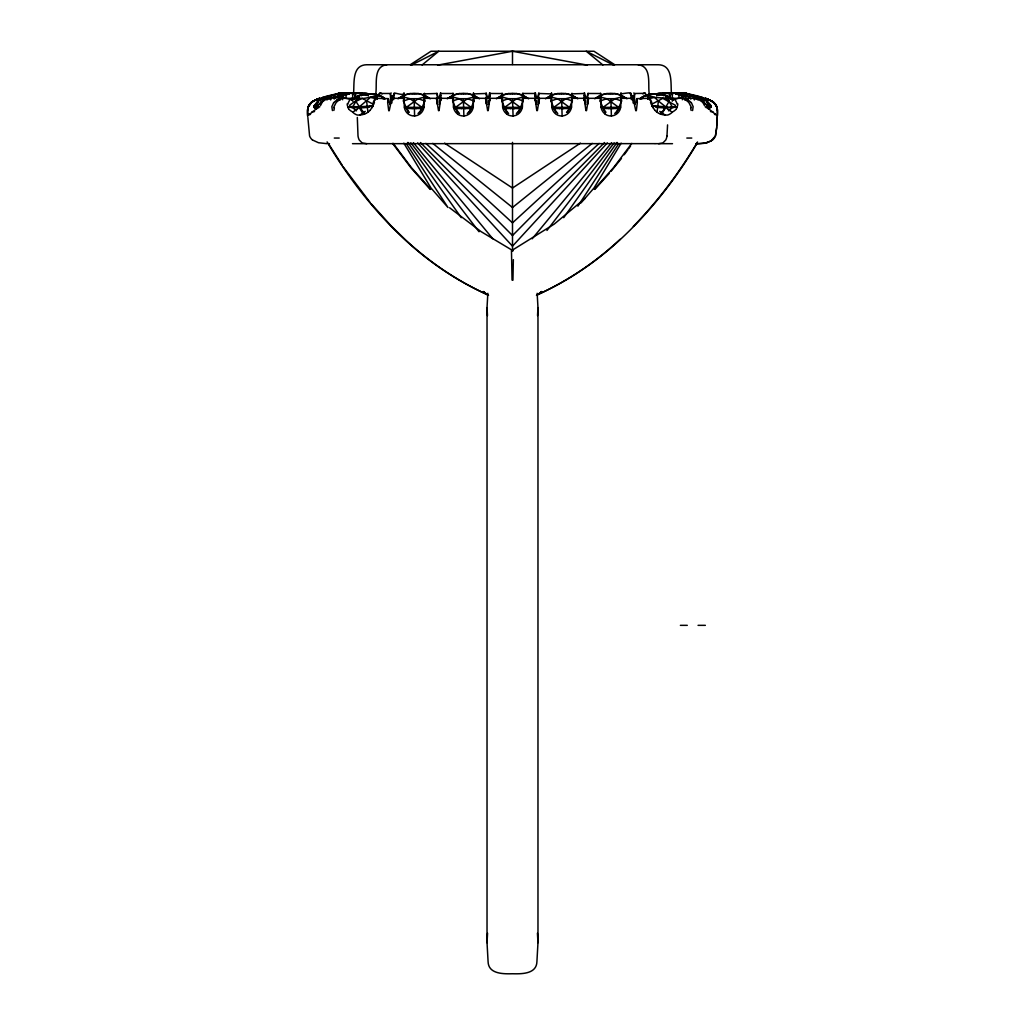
<?xml version="1.0" encoding="UTF-8"?>
<svg xmlns="http://www.w3.org/2000/svg" width="1025" height="1025" viewBox="0 0 1025 1025"><rect width="100%" height="100%" fill="white"/><g stroke="black" fill="none" stroke-linecap="round" stroke-linejoin="round"><path stroke-width="1.5" d="M390.743 102.346L390.32 93.8M408.45 112.673L403.414 101.027L404.17 95.043C410.82 92.852 418.392 92.647 424.863 95.479L418.264 93.531L415.522 94.057M404.337 95.005A55.798 0.858 -87.4 0 0 404.286 94.915L398.968 98.246L404.17 97.183L410.013 98.695L418.264 98.695L424.119 97.183L429.321 98.259L424.119 95.043L424.863 101.027L419.827 112.673M457.675 112.673L452.627 101.027L453.383 95.043C460.033 92.852 467.605 92.647 474.075 95.479L467.477 93.531L464.735 94.057M473.153 95.005A55.798 0.858 87.4 0 1 473.217 94.915L474.075 101.027L469.04 112.673M506.811 112.673L501.776 101.027L502.532 95.043C509.182 92.852 516.754 92.647 523.224 95.479L516.626 93.531L513.871 94.057M522.302 95.005A55.798 0.858 87.4 0 1 522.353 94.915L523.224 101.027L518.189 112.673M555.96 112.673L550.925 101.027L551.668 95.043C558.317 92.852 565.903 92.647 572.373 95.479L565.774 93.531L563.02 94.057M551.847 95.005A55.798 0.858 -87.4 0 0 551.783 94.915L546.466 98.246L551.668 97.183L557.523 98.695L565.774 98.695L571.617 97.183L576.819 98.259L571.617 95.043L572.373 101.027L567.325 112.673M605.173 112.673L600.137 101.027L600.881 95.043C607.543 92.852 615.115 92.647 621.586 95.479L614.987 93.531L612.232 94.057M620.663 95.005A55.798 0.858 87.4 0 1 620.714 94.915L621.586 101.027L616.55 112.673M307.833 113.583L307.833 115.838M717.167 114.787L717.167 115.684M307.833 113.442L308 107.625A4.164 3.741 -61.9 0 1 308.025 107.087L311.843 102.116A17.182 16.707 -82.5 0 1 312.561 101.642M424.017 107.1A4.164 1.602 -77.1 0 1 423.914 107.612A10.609 10.532 -52.9 0 1 419.648 114.236A9.75 9.75 0 0 1 408.501 114.236A10.609 10.532 52.9 0 1 404.375 107.612A4.164 1.602 77.1 0 1 404.273 107.1L404.132 98.31L391.947 98.31M453.434 107.087L453.345 98.31L440.583 98.31M506.991 114.236A10.609 10.532 52.9 0 1 502.737 107.612A4.164 1.602 77.1 0 1 502.634 107.1L502.493 98.31L489.732 98.31M571.514 107.1A4.164 1.602 -77.1 0 1 571.425 107.612A10.609 10.532 -52.9 0 1 567.158 114.236A9.75 9.75 0 0 1 556.011 114.236A10.609 10.532 52.9 0 1 551.886 107.612A4.164 1.602 77.1 0 1 551.77 107.1L551.629 98.31L538.868 98.31M600.932 107.087L600.842 98.31L588.017 98.31M391.947 98.605L391.883 102.987M473.422 96.094L473.396 92.942M620.932 96.094L620.907 92.942M717.167 115.979L717.09 119.31M424.209 93.864L436.983 93.48M522.571 96.094L522.507 93.48L535.268 93.48M571.719 93.864L584.417 93.48M453.293 96.094L453.345 93.518L440.583 93.48M453.319 100.501L453.306 101.219M502.468 100.501L502.455 101.219M502.493 93.557L489.732 93.48M600.791 96.094L600.855 93.518L588.017 93.48M394.894 93.852C390.538 90.892 405.311 97.08 404.093 92.942M404.068 96.094L404.132 93.916M502.429 96.094L502.481 93.916M538.868 93.48L551.629 93.916L551.604 92.942M551.578 96.094L551.629 93.916M390.743 102.564L390 104.473L388.59 99.861M440.558 99.938L439.072 110.636M489.707 99.938L488.208 110.636M512.936 280.222L513.346 259.658M667.57 124.883L666.967 135.966M717.128 117.888L717.077 119.951M439.405 104.025L439.789 101.667M440.545 100.476L440.545 100.36A11.582 1.397 -63.3 0 0 441.07 99.707M488.553 104.025L488.938 101.667M489.694 100.476L489.694 100.36A11.582 1.397 -63.3 0 0 490.219 99.707M645.507 96.414L645.648 94.018M355.06 96.132L354.97 93.8M717.077 119.784L717.052 120.578M307.897 109.816L307.974 108.086M717.052 120.502L717.039 120.899M538.804 101.782L537.382 110.61M587.94 101.782L586.505 110.636M436.983 93.288L438.328 98.221L441.634 98.297M717.039 121.053L716.975 122.487M393.767 95.479L393.792 94.812A17.54 4.036 -86.2 0 0 393.907 93.736M716.923 123.756L716.962 122.962M716.911 123.999L716.923 123.589M538.855 93.8L537.971 102.269M588.004 93.8L587.12 102.269M440.571 98.605L440.43 100.745M489.719 98.605L489.578 100.745M716.898 124.23L716.834 125.358M537.164 293.291L537.971 307.615L537.971 942.705L536.908 961.77C536.498 974.16 521.469 973.968 512.5 973.75C503.531 973.968 488.502 974.16 488.092 961.77L487.029 942.705L487.029 307.615L487.836 293.291M487.029 942.705L487.567 933.16M537.523 315.572L537.971 307.615M716.834 125.524L716.744 126.985M634.68 93.8L634.257 102.346M716.757 126.818L715.45 135.902L711.094 140.925L712.452 140.015M716.68 127.971L715.45 135.902A9.712 8.969 90 0 1 712.478 140.041M320.582 105.421L322.644 101.398L322.721 97.413C330.319 95.351 338.775 92.16 346.527 95.005M387.681 102.59L388.731 110.7M663.534 95.722L663.777 93.48L662.932 93.237M670.03 93.8L669.94 96.132M672.323 95.146L672.285 95.479A7.88 5.035 -85.7 0 0 672.925 99.925M375.701 94.159C377.443 84.793 372.728 66.253 386.899 64.754M640.651 98.093C644.712 94.915 650.093 95.53 654.565 97.413L658.396 101.001L657.051 112.109M535.293 92.993L535.306 92.865A47.496 0.653 86.7 0 1 535.306 93.147M584.442 92.993L585.967 98.374M308 107.625L311.203 102.59A15.516 15.452 -21 0 1 312.356 101.782L313.676 100.988A33.21 32.89 -62.8 0 1 315.982 99.848A55.798 55.734 -18.7 0 1 319.659 98.336L319.915 99.053M353.471 94.159C354.65 84.165 351.344 65.241 366.489 64.754L658.511 64.754C673.656 65.241 670.35 84.165 671.529 94.159M687.032 95.222C689.53 91.353 676.372 93.057 686.494 93.352M636.41 99.861L635.039 104.46L634.257 102.564M651.887 106.318L651.977 105.626L669.094 107.202L675.718 106.536M653.886 106.011L657.73 107.407L665.481 108.009L675.642 107.228M655.782 106.907L655.859 106.216M659.741 107.356L659.831 106.664M663.636 107.663L663.726 106.972M662.252 113.25L669.069 101.398L668.633 96.427C659.331 93.172 648.082 91.955 639.984 98.682M667.313 107.804L667.39 107.112M670.619 107.779L670.696 107.087M673.425 107.574L673.502 106.882M537.382 98.349L538.791 92.942M687.07 94.877L687.224 93.8A17.54 17.028 -74.4 0 0 687.096 94.812L687.186 94.031M387.77 101.782L387.886 100.988M649.581 100.078L649.824 98.31L636.627 98.631M424.068 107.087L424.158 99.835M571.566 107.087L571.668 99.835M676.346 93.467L675.603 93.762L676.961 93.288A12.031 11.685 73.8 0 1 677.525 93.147L678.832 93.48L678.986 97.631M630.106 93.852C634.232 91.558 621.381 93.928 620.868 93.916M694.335 99.963L694.63 98.31L685.302 98.31L687.89 99.835M390.909 102.897L389.231 110.687M333.548 107.625L336.11 102.59A15.516 10.609 -83.8 0 1 336.943 101.821L337.878 100.988A33.12 22.883 -84.9 0 1 339.557 99.899M706.276 107.779L709.556 106.818C715.45 107.561 703.15 97.977 702.279 97.413C694.681 95.351 686.225 92.16 678.473 95.005M707.493 107.727L708.647 107.112M708.518 107.804L709.338 108.009L709.556 106.818L706.904 101.001C698.307 97.093 687.801 95.645 678.435 95.235M708.339 108.97L710.991 106.907L706.276 102M709.338 108.009L710.21 106.972M710.082 107.663L710.709 106.92M710.748 106.536L710.415 105.626M710.607 107.446L710.85 106.011M308.141 106.677L309.819 103.871M489.655 92.878L488.233 98.349M632.873 95.492L631.797 98.913M388.373 98.631L375.176 98.31L374.266 100.04M373.19 103.089L373.472 102.116M440.558 92.993L439.059 98.362M346.014 97.631L346.168 93.518L347.488 93.237L343.721 92.852L347.642 93.185A10.429 10.429 0 0 1 348.41 93.39L349.397 93.762L348.039 93.288M685.225 98.605L684.815 99.861M647.736 98.951L648.812 94.146L647.838 95.017M672.208 101.232L673.527 98.31L682.855 98.31L685.469 99.835M673.502 98.387L675.513 99.938M709.479 100.04L709.197 99.912A53.979 53.864 16.9 0 0 705.341 98.336L708.903 99.771A57.118 56.811 -54.7 0 0 705.354 98.323L705.341 98.349A53.979 53.889 16.2 0 1 709.262 99.912L710.812 100.706A20.551 20.526 19.6 0 1 714.412 103.064L716.206 105.203M705.29 98.49L704.752 99.861A16.477 15.952 -87.8 0 0 705.213 98.592L705.226 98.656M705.059 99.105L704.636 100.078M318.724 107.779L315.662 108.009L315.444 106.818L318.096 101.001L322.721 97.413L322.273 98.951L325.553 96.542M355.842 97.465L356.367 96.427C365.4 93.275 376.213 92.019 384.349 98.093M642.816 93.877L644.456 92.878M697.128 143.192C679.549 172.879 658.691 200.644 634.68 225.436L633.924 226.205C606.403 254.559 574.038 278.313 537.907 294.495M621.15 143.167L593.988 188.036L581.008 202.924M697.525 141.975C679.678 172.174 658.486 200.426 634.091 225.654L633.322 226.41M315.392 106.228L313.996 107.407L316.661 108.97M577.882 206.179L618.754 143.577M677.102 107.625L676.41 108.56M631.81 143.385L613.565 167.639L594.359 189.202M628.709 148.651L630.542 146.05M563.712 217.672L617.05 142.411M315.662 108.009L313.996 107.407L313.778 106.216L318.096 101.001L322.862 98.349L336.828 96.427L342.478 94.684L346.565 95.235M624.174 154.749L627.8 149.868M317.417 107.689L316.661 108.624M546.953 230.458L614.206 142.782M333.561 102.897L331.844 106.677L332.42 110.572M418.033 113.519L423.735 107.356L404.542 107.356L406.348 108.522L421.928 108.522M467.246 113.519L472.948 107.356L453.755 107.356L455.574 108.522L471.141 108.522M516.395 113.519L522.097 107.356L502.903 107.356L504.71 108.522L520.29 108.522M566.518 112.276L571.245 107.356L552.052 107.356L553.859 108.522L569.426 108.522M614.757 113.519L620.458 107.356L601.265 107.356L603.072 108.522L618.652 108.522M641.714 98.592L643.38 96.478M621.457 158.427L611.156 171.175M681.625 95.017L682.663 93.749L681.253 97.465L675.462 99.092M318.096 101.001C305.95 115.863 324.682 98.887 328.705 97.939L330.985 98.938M532.193 238.787L611.643 142.667M609.26 173.392L594.795 189.42M660.292 113.775L665.481 108.009M607.351 142.898L512.5 246.179L417.649 142.898M322.644 101.398L325.783 98.144M692.58 110.572L693.156 106.677L691.439 102.897M636.333 110.662L637.319 102.59M604.545 142.539L512.5 235.545L420.455 142.539M334.15 99.066L336.828 96.427L349.538 99.092M385.016 98.682C377.431 91.955 368.001 100.027 359.314 98.144L349.653 105.28M620.048 239.338L619.19 240.17C594.948 262.707 567.158 281.286 537.023 294.969M540.867 292.356L541.315 291.933A11.967 11.967 0 0 0 541.738 291.51M349.487 99.938L351.472 98.31L352.792 101.232M349.282 106.536L359.378 106.818L370.435 97.413L377.251 98.951L373.331 96.542M540.444 292.433L538.548 293.983A20.82 20.82 0 0 1 536.447 295.277M310.28 103.397L311.216 102.59A15.478 15.298 -59.9 0 1 312.356 101.782A27.496 27.406 -19.2 0 1 315.316 100.168L319.723 98.528M599.138 143.398L512.5 222.861L425.862 143.398M585.185 198.312L554.243 224.091L511.475 250.715M315.162 105.037L318.724 102M422.082 64.985L438.764 51.25L410.833 65.369M668.505 110.828L672.054 107.958L672.195 106.754L669.069 101.398L665.686 98.144L654.565 97.413L647.749 98.951L651.669 96.542M592.245 143.385L512.5 207.511L432.755 143.385M540.406 292.753L539.432 293.509A20.923 20.91 0 0 1 537.331 294.828L536.754 295.136M352.075 100.322L354.586 98.413M379.34 93.8L379.583 93.288A45.766 10.647 87.8 0 1 380.442 92.942M365.272 111.353L359.929 115.005A16.605 16.605 0 0 1 357.302 115.018A17.963 12.761 -89 0 1 355.508 114.275M406.348 107.343L418.264 98.695L424.863 101.027M455.574 107.343L467.477 98.695L473.332 97.183L478.534 98.259L473.332 95.043M504.71 107.343L516.626 98.695L522.468 97.183L527.67 98.259L522.468 95.043M553.859 107.343L565.774 98.695L572.373 101.027M603.072 107.343L614.987 98.695L620.83 97.183L626.032 98.259L620.83 95.043M580.406 143.167L512.5 188.036L444.594 143.167M337.11 99.835C344.605 96.747 330.05 97.375 326.821 99.938M410.308 64.703L431.012 51.25L593.988 51.25L614.692 64.703M310.152 113.903L309.64 114.223A17.963 12.633 -89 0 1 307.833 114.992L307.833 114.826M357.61 109.06L352.818 112.058A22.512 16.362 -83.2 0 1 348.654 109.034M339.531 99.835L342.145 98.31L351.485 98.349M334.009 95.697L336.495 94.146L341.991 94.838M398.02 98.797L402.069 96.299M447.233 98.797L451.282 96.299M474.075 101.027L467.477 98.695L459.226 98.695L453.383 97.183L448.181 98.259L453.383 95.043L452.627 95.479L459.226 93.531L461.98 94.057M496.382 98.797L500.431 96.299M523.224 101.027L516.626 98.695L508.374 98.695L502.532 97.183L497.33 98.259L502.532 95.043A55.798 0.858 -87.4 0 1 502.698 95.005M545.531 98.797L549.567 96.299M594.743 98.797L598.792 96.299M621.586 101.027L614.987 98.695L606.736 98.695L600.881 97.183L595.679 98.259L600.881 95.043L600.137 95.479L606.736 93.531L609.478 94.057M651.516 104.371L662.778 98.349L675.347 105.28M404.17 95.043L403.414 95.479L410.013 93.531L412.768 94.057M502.532 95.043L501.776 95.479L508.374 93.531L511.129 94.057M551.668 95.043L550.925 95.479L557.523 93.531L560.265 94.057M356.982 96.824L359.25 95.556M664.149 93.775L668.108 92.852L678.832 93.48M324.72 97.644L328.372 95.671L331.293 96.209M312.779 101.501A30.84 30.673 57.3 0 1 315.969 99.835L314.239 100.681A20.551 20.526 -19.6 0 0 310.588 103.064M315.521 100.04L315.751 99.938A53.979 53.889 -16.2 0 1 319.646 98.31L319.672 98.387A53.979 53.864 -16.9 0 0 315.751 99.938M685.341 95.556L681.266 97.465L688.172 96.427L690.85 99.066M316.289 99.681L316.418 99.63A55.145 54.697 -66.6 0 1 318.826 98.618M357.11 96.901L362.145 94.684L366.489 95.428M694.015 98.938L696.295 97.939L709.556 106.818M367.783 94.864L370.358 93.749L375.803 94.761M675.603 93.762L684.328 93.057M675.398 93.852L682.407 92.891M398.981 98.246L404.17 96.107M448.194 98.246L453.383 96.107M497.33 98.246L502.519 96.107M546.479 98.246L551.668 96.107M595.692 98.246L600.881 96.107M319.236 98.477L319.672 98.387A57.118 56.811 54.7 0 0 316.161 99.745M403.414 101.027L410.013 98.695L421.928 107.343M452.627 101.027L459.226 98.695L471.141 107.343M501.776 101.027L508.374 98.695L520.29 107.343M550.925 101.027L557.523 98.695L569.426 107.343M600.137 101.027L606.736 98.695L618.652 107.343M355.752 93.288L354.945 93.48L362.068 93.237M706.994 142.603L711.03 140.963L705.392 142.987L697.884 143.667M649.132 94.659L651.733 93.954M677.102 93.249L676.59 93.39A10.429 10.429 0 0 1 677.358 93.185L683.713 92.993A47.496 47.419 13.5 0 1 686.135 93.301L685.879 93.249M682.945 94.659L685.584 93.954M319.147 98.695L324.797 97.183M326.129 96.824L328.794 96.107M330.127 95.761L338.429 93.531M373.113 106.318L373.023 105.626L367.27 107.407L359.519 108.009L349.358 107.228M319.89 106.754L315.444 106.818M314.547 111.52L312.33 112.058M359.314 98.144L356.405 97.939L351.472 99.938L356.367 96.427L355.931 101.398L359.378 106.818L371.114 106.011M307.833 115.005L310.498 114.403M642.342 98.554L640.113 98.9M649.197 94.761L654.642 93.749L657.217 94.864M437.598 65.139L512.5 51.25L587.402 65.139M693.707 96.209L696.628 95.671L700.28 97.644M658.511 95.428L662.855 94.684L667.89 96.901M347.642 93.16A17.079 17.066 0 0 0 343.721 92.878L337.712 93.48L337.93 94.877A17.54 17.028 74.4 0 0 337.75 93.8L337.917 94.812M380.544 92.878L382.184 93.877M339.121 93.249L345.207 92.878L349.666 93.877L342.491 92.903A45.766 44.472 -80.9 0 0 338.865 93.288M338.865 93.288L341.428 92.98A33.197 33.172 -9.3 0 1 343.029 92.878L343.721 92.852L341.287 92.993A47.496 47.419 -13.5 0 0 338.865 93.301A34.568 34.325 -72.9 0 1 345.707 92.814M683.009 94.838L688.505 94.146L690.991 95.697M665.686 98.144L668.595 97.939L673.527 99.938L668.633 96.427L669.158 97.465M414.6 115.966L414.138 98.695M463.889 115.966L463.351 98.695M513.077 115.966L512.5 98.695M562.11 115.966L561.649 98.695M611.4 115.966L610.862 98.695M665.315 92.852L663.905 92.993A9.071 6.496 78.6 0 0 661.83 93.659M366.86 143.667L654.86 143.641M366.771 143.679L362.184 142.987L359.262 140.015A9.712 3.716 90 0 1 358.007 135.992L357.315 117.427M697.474 143.679L697.564 143.679A42.461 42.461 0 0 0 707.032 142.795M697.32 143.679L696.436 143.679M329.512 143.679L328.243 143.679M696.757 143.679L695.808 143.679M346.168 93.518L356.892 92.852L360.851 93.775M379.314 93.48L390.307 93.48M486.132 93.48L473.371 93.916M634.693 93.48L645.481 93.339A45.766 10.647 -87.8 0 0 644.558 92.942M663.777 93.48L670.055 93.48L669.351 93.313M583.366 98.297L586.672 98.221L588.017 93.288M436.983 98.31L424.158 98.31L424.222 101.232M486.132 98.31L473.371 98.31L473.281 107.087A4.164 1.602 -77.1 0 1 473.127 107.612A10.609 10.532 -52.9 0 1 468.861 114.236A9.75 9.75 0 0 1 457.714 114.236M535.268 98.31L522.507 98.31L522.43 107.087A4.164 1.602 -77.1 0 1 522.276 107.612A10.609 10.532 -52.9 0 1 518.009 114.236A9.75 9.75 0 0 1 506.863 114.236M584.417 98.31L571.655 98.31L571.719 101.232M633.053 98.31L620.868 98.31L620.778 107.087A4.164 1.602 -77.1 0 1 620.637 107.612A10.609 10.532 -52.9 0 1 616.371 114.236A9.75 9.75 0 0 1 605.224 114.236M334.291 138.055L339.211 138.055M686.827 138.055L691.772 138.055M352.498 143.679L366.284 143.679M672.502 143.679L658.652 143.679L662.88 142.962L665.738 140.015A9.712 3.716 -90 0 0 666.993 135.992M680.382 625.34L687.288 625.34M698.051 625.34L705.354 625.34M711.119 106.216L710.914 107.356M655.167 143.641L658.473 143.679M326.885 143.667L318.48 142.731L312.548 140.015M359.685 92.852L361.095 92.993A9.071 6.496 -78.6 0 1 363.17 93.659M682.073 92.878L682.163 92.878A20.5 19.898 75.4 0 0 677.525 93.108M638.101 64.754C652.272 66.253 647.557 84.793 649.299 94.159M683.803 93.006L683.534 92.98A33.197 33.172 9.3 0 0 681.971 92.878L681.279 92.852A17.079 17.066 0 0 0 677.358 93.16M707.583 107.202L705.11 106.754M384.887 98.9L382.658 98.554M709.608 106.228L710.287 106.318M684.444 93.07L685.623 93.224M685.302 93.172L686.135 93.288A34.568 34.325 72.9 0 0 679.293 92.814M714.502 114.403L717.167 114.928A17.963 12.633 89 0 1 715.399 114.198L714.848 113.903M710.453 111.52L712.67 112.058M686.571 93.531L694.873 95.761M696.206 96.107L698.871 96.824M700.203 97.183L705.853 98.695M339.416 93.954L342.055 94.659M373.267 93.954L375.868 94.659M620.83 96.107L626.019 98.246M571.617 96.107L576.806 98.246M522.481 96.107L527.67 98.246M473.332 96.107L478.521 98.246M424.119 96.107L429.308 98.246M694.63 98.31L698.179 99.938M708.813 99.733L708.582 99.63A55.145 54.697 66.6 0 0 706.174 98.618M709.197 99.912L708.967 99.797A55.798 55.734 18.7 0 0 705.341 98.336M717.116 110.252L717 107.625A4.164 3.741 61.9 0 0 716.975 107.087L713.784 102.59A15.516 15.452 21 0 0 712.644 101.782L712.221 101.513A30.84 30.673 -57.3 0 0 709.031 99.835L709.262 99.938M339.659 95.556L343.734 97.465L342.337 93.749L343.375 95.017M356.495 110.828L352.946 107.958L352.805 106.754L355.931 101.398L362.222 98.349L373.484 104.371M487.093 294.495C450.962 278.313 418.597 254.559 391.076 226.205L390.32 225.436C365.951 200.298 344.861 172.072 327.103 141.911M487.977 294.969C457.842 281.286 430.052 262.707 405.81 240.17L390.909 225.654L371.024 203.578M614.167 65.369L586.236 51.25L602.918 64.985M488.246 295.136L487.669 294.828A20.923 20.91 0 0 1 485.568 293.509L483.685 291.933A11.967 11.967 0 0 1 483.262 291.51M665.75 95.556L668.018 96.824M536.793 98.362L535.357 92.916M487.644 98.362L486.209 92.942M513.166 250.817L481.097 231.637L449.591 207.767M712.221 101.513L711.324 100.988A33.21 32.89 62.8 0 0 709.018 99.848M622.931 96.299L626.98 98.797M573.718 96.299L577.767 98.797M524.569 96.299L528.618 98.797M475.433 96.299L479.469 98.797M426.208 96.299L430.257 98.797M676.346 109.034A22.512 16.362 83.2 0 1 672.195 112.135L667.39 109.06M585.928 110.636L584.442 99.938M536.793 110.636L535.293 99.938M487.644 110.636L486.196 101.782M438.495 110.636L437.06 101.782M659.728 111.353L665.071 115.005A16.605 16.605 0 0 0 667.698 115.018A17.963 12.761 89 0 0 669.492 114.275M635.769 110.687L634.091 102.897M699.447 96.542L702.714 98.951L702.279 97.413L702.356 101.398L704.418 105.421M670.414 98.413L672.925 100.322M658.396 101.001L665.622 106.818M712.657 101.782A15.285 15.196 -48.2 0 1 714.156 102.897L713.797 102.59A15.478 15.298 59.9 0 0 712.644 101.782A27.496 27.406 19.2 0 0 709.684 100.168A24.536 24.485 17.1 0 1 714.207 102.82L714.515 103.205M714.143 102.884L713.157 102.116A17.182 16.707 82.5 0 0 712.439 101.642M377.162 95.017L376.188 94.146L377.264 98.951M484.556 292.433L486.452 293.983A20.82 20.82 0 0 0 488.553 295.277M699.217 98.144L702.356 101.398M430.641 189.202L411.435 167.639L393.19 143.385M430.205 189.42L411.012 167.857L392.626 143.449M359.378 106.818L364.708 113.775M708.339 108.624L707.583 107.689M715.322 104.012L717 107.625M370.127 202.489L343.298 166.985M413.357 142.667L492.807 238.787M348.59 108.56L347.898 107.625M381.62 96.478L383.286 98.592M603.072 108.522L605.993 112.276M553.859 108.522L557.754 113.519M504.71 108.522L508.605 113.519M455.574 108.522L459.456 113.519M406.348 108.522L409.27 112.276M410.794 142.782L479.021 231.74M706.904 101.001L709.838 105.037M407.95 142.411L461.288 217.672M393.203 98.913L392.127 95.492M406.246 143.577L447.989 207.511L431.012 188.036L403.85 143.167M342.44 165.653L329.051 144.576M359.519 108.009L362.748 113.25M716.065 104.973L716.949 107.151M649.824 98.31L650.734 100.04M319.787 98.592A16.477 15.952 87.8 0 0 320.287 99.848L319.749 98.605L320.415 100.194M340.185 99.861L339.775 98.605M651.528 102.116L651.81 103.089M330.665 99.963L330.383 98.387M585.377 102.628L585.595 104.025M585.429 102.884L585.224 101.757M316.353 107.112L316.482 107.804M314.585 105.626L314.713 106.318M314.79 106.972L314.918 107.663M313.881 106.216L314.086 107.356M487.029 102.308L486.145 93.8M437.88 102.308L436.996 93.8M691.452 107.625L688.89 102.59A15.516 10.609 83.8 0 0 688.057 101.821L687.122 100.988A33.12 22.883 84.9 0 0 685.443 99.899M536.075 101.757L536.447 104.025M637.114 100.988L637.23 101.782M337.814 94.018L337.968 95.222M367.949 112.109L366.604 101.001M375.419 100.078L375.188 98.387M361.223 93.48L361.466 95.722M369.141 106.216L369.218 106.907M365.169 106.664L365.259 107.356M361.274 106.972L361.364 107.663M357.61 107.112L357.687 107.804M354.304 107.087L354.381 107.779M351.498 106.882L351.575 107.574M489.707 92.993L489.707 92.942A47.496 0.653 -86.7 0 0 489.694 93.147M352.677 95.146L352.715 95.479A7.88 5.035 85.7 0 1 352.075 99.925M584.57 100.745L584.429 98.605M535.422 100.745L535.281 98.605M379.352 94.018L379.493 96.414M537.433 933.16L537.971 942.705M487.029 307.615L487.477 315.572M717.064 108.945L717.013 107.804L717.09 109.611M631.233 95.479L631.208 94.812A17.54 4.036 86.2 0 1 631.092 93.736M717.116 110.469L717.167 113.442M584.455 100.36L584.455 100.476A11.582 1.397 63.3 0 1 583.93 99.707M535.306 100.36L535.306 100.476A11.582 1.397 63.3 0 1 534.781 99.707M511.475 250.946L512.052 280.12M571.707 96.094L571.655 93.595M424.209 96.094L424.145 93.595M307.859 117.427L309.588 135.966A9.712 8.969 90 0 0 312.522 140.041M620.907 101.219L620.881 99.835M522.545 101.219L522.519 99.835M473.396 101.219L473.383 99.835M633.117 102.987L633.053 98.605M616.768 107.753L616.768 108.432M612.847 107.958L612.847 108.637M610.862 93.531L610.862 94.326M608.876 107.958L608.876 108.637M604.955 107.753L604.955 108.432M567.543 107.753L567.543 108.432M563.635 107.958L563.635 108.637M561.649 93.531L561.649 94.326M559.663 107.958L559.663 108.637M555.742 107.753L555.742 108.432M518.407 107.753L518.407 108.432M514.486 107.958L514.486 108.637M512.5 51.25L512.5 64.485M512.5 93.531L512.5 94.326M512.5 142.385L512.5 250.843M510.514 107.958L510.514 108.637M506.593 107.753L506.593 108.432M469.258 107.753L469.258 108.432M465.337 107.958L465.337 108.637M463.351 93.531L463.351 94.326M461.365 107.958L461.365 108.637M457.458 107.753L457.458 108.432M420.045 107.753L420.045 108.432M416.124 107.958L416.124 108.637M414.138 93.531L414.138 94.326M412.153 107.958L412.153 108.637M408.232 107.753L408.232 108.432M408.744 142.975A11.928 7.777 -90 0 1 406.81 143.667M618.19 143.667A11.928 7.777 -90 0 1 616.256 142.975M484.133 292.01A12.069 12.069 0 0 1 483.787 291.625M541.213 291.625A12.069 12.069 0 0 1 540.867 292.01M675.603 93.775A10.404 10.263 25.7 0 1 679.306 93.07M717.641 109.726A10.609 1.012 85.8 0 1 717.333 116.081M716.142 105.447A5.394 4.625 39 0 1 716.898 107.612M714.271 103.218A10.096 9.545 12.8 0 1 715.95 105.011M709.518 99.976A28.803 28.252 -80.5 0 1 712.49 101.539M675.539 93.583A8.085 7.828 -84.4 0 1 676.654 93.237M315.303 100.155A24.536 24.485 -17.1 0 0 310.793 102.82A15.285 15.196 48.2 0 1 312.343 101.782M345.694 93.07A10.404 10.263 -25.7 0 1 349.397 93.775M307.667 116.081A10.609 1.012 -85.8 0 1 307.359 109.726M308.102 107.612A5.394 4.625 -39 0 1 308.858 105.447M309.05 105.011A10.096 9.545 -12.8 0 1 310.729 103.218M312.51 101.539A28.803 28.252 80.5 0 1 315.482 99.976M337.148 99.899A30.468 21.845 85.4 0 0 334.932 101.578L334.598 101.782A15.067 10.891 84.1 0 0 333.586 102.948M334.355 107.74A11.736 7.957 -86.3 0 1 333.855 110.457M355.739 93.211A37.541 26.342 -87.7 0 1 359.685 92.788M489.912 95.517A53.979 1.012 -86.5 0 1 489.937 96.273M485.927 98.387A27.496 0.692 85.8 0 1 485.978 97.747M486.414 103.948A53.979 0.871 86.8 0 1 486.363 101.936M584.404 92.903A47.496 0.653 86.7 0 1 584.442 93.147M584.199 96.273A53.979 1.012 86.5 0 1 584.237 95.517M588.171 97.747A27.496 0.692 -85.8 0 1 588.209 98.387M587.786 101.936A53.979 0.871 -86.8 0 1 587.735 103.948M535.063 96.273A53.979 1.012 86.5 0 1 535.088 95.517M539.022 97.747A27.496 0.692 -85.8 0 1 539.073 98.387M538.637 101.936A53.979 0.871 -86.8 0 1 538.586 103.948M440.558 93.147A47.496 0.653 -86.7 0 1 440.596 92.903M440.763 95.517A53.979 1.012 -86.5 0 1 440.801 96.273M436.791 98.387A27.496 0.692 85.8 0 1 436.829 97.747M437.265 103.948A53.979 0.871 86.8 0 1 437.214 101.936M391.422 95.376A10.404 0.769 81.1 0 1 392.139 98.733M391.537 100.873A57.118 4.869 -86.5 0 1 391.922 99.322M391.178 100.463A30.84 2.678 -86.8 0 1 391.563 98.989M390.922 102.116A15.285 1.204 -86 0 1 391.14 101.078M387.642 102.346A15.478 2.024 85.6 0 1 387.732 101.552M387.822 100.476A33.21 4.062 86.4 0 1 388.039 99.387M388.193 100.13A55.145 6.419 87.1 0 1 388.411 99.117M390.499 94.3A34.568 3.857 88 0 1 391.191 92.968M632.861 98.733A10.404 0.769 -81.1 0 1 633.578 95.376M633.078 99.322A57.118 4.869 86.5 0 1 633.463 100.873M633.437 98.989A30.84 2.678 86.8 0 1 633.822 100.463M633.86 101.078A15.285 1.204 86 0 1 634.078 102.116M637.268 101.552A15.478 2.024 -85.6 0 1 637.358 102.346M636.961 99.387A33.21 4.062 -86.4 0 1 637.178 100.476M636.589 99.117A55.145 6.419 -87.1 0 1 636.807 100.13M633.809 92.968A34.568 3.857 -88 0 1 634.501 94.3M501.878 93.788A7.175 1.435 67.6 0 1 502.199 93.313M522.801 93.313A7.175 1.435 -67.6 0 1 523.122 93.788M452.73 93.788A7.175 1.435 67.6 0 1 453.063 93.313M453.486 107.1A4.164 1.602 77.1 0 0 453.575 107.612A10.609 10.532 52.9 0 0 457.842 114.236M473.653 93.313A7.175 1.435 -67.6 0 1 473.973 93.788M403.517 93.788A7.175 1.435 67.6 0 1 403.85 93.313M424.44 93.313A7.175 1.435 -67.6 0 1 424.76 93.788M621.15 93.313A7.175 1.435 -67.6 0 1 621.483 93.788M600.24 93.788A7.175 1.435 67.6 0 1 600.56 93.313M600.983 107.1A4.164 1.602 77.1 0 0 601.086 107.612A10.609 10.532 52.9 0 0 605.352 114.236M571.937 93.313A7.175 1.435 -67.6 0 1 572.27 93.788M551.027 93.788A7.175 1.435 67.6 0 1 551.347 93.313M665.007 114.979A15.708 15.708 0 0 1 659.408 113.596M659.113 113.442A13.069 13.069 0 0 1 654.821 110.162M654.693 109.97A10.891 10.852 34 0 1 653.245 107.625M652.848 107.689A5.394 1.755 64.8 0 1 651.964 104.934M650.99 100.847A10.096 0.73 71.4 0 1 651.208 101.155M651.387 101.59A17.182 3.985 -88.2 0 1 651.541 102.064M650.542 102.18A28.803 5.573 88.1 0 1 651.08 103.999M365.592 113.596A15.708 15.708 0 0 1 359.993 114.979M370.179 110.162A13.069 13.069 0 0 1 365.887 113.442M371.755 107.625A10.891 10.852 -34 0 1 370.307 109.97M373.036 104.934A5.394 1.755 -64.8 0 1 372.152 107.689M373.792 101.155A10.096 0.73 -71.4 0 1 374.01 100.847M373.459 102.064A17.182 3.985 88.2 0 1 373.613 101.59M373.92 103.999A28.803 5.573 -88.1 0 1 374.458 102.18M687.852 99.899A30.468 21.845 -85.4 0 1 690.068 101.578L690.402 101.782A15.067 10.891 -84.1 0 1 691.414 102.948M691.145 110.457A11.736 7.957 86.3 0 1 690.645 107.74M665.315 92.788A37.541 26.342 87.7 0 1 669.261 93.211M636.679 98.81A16.477 4.126 89.4 0 1 636.551 100.117M631.387 99.694A7.918 1.55 86.4 0 1 630.939 95.402M682.65 98.515A16.707 9.866 -89.3 0 1 682.355 99.758M670.709 98.938A7.726 5.535 81 0 1 670.043 96.132M672.438 95.158A16.707 10.212 -85.5 0 1 672.618 93.839M342.645 99.758A16.707 9.866 89.3 0 1 342.35 98.515M354.958 96.132A7.726 5.535 -81 0 1 354.291 98.938M352.382 93.839A16.707 10.212 85.5 0 1 352.562 95.158M388.449 100.117A16.477 4.126 -89.4 0 1 388.321 98.81M394.061 95.402A7.918 1.55 -86.4 0 1 393.613 99.694M436.855 98.925A16.669 2.793 -89.4 0 0 436.932 100.232A11.557 1.358 63.4 0 0 437.419 101.039M437.765 104.512A7.739 1.025 89.7 0 1 436.958 100.796M436.291 98.438A11.582 1.089 82.5 0 1 436.355 99.233M440.737 93.608A16.656 2.511 -85.6 0 1 440.66 95.043M440.66 95.338A7.726 0.871 -85.9 0 1 439.802 102.333M440.34 100.207A7.572 0.794 -87.2 0 1 439.789 103.73M539.009 98.925A16.669 2.793 89.4 0 1 538.919 100.232A11.557 1.358 -63.4 0 1 538.433 101.039M538.907 100.796A7.739 1.025 -89.7 0 1 538.087 104.512M539.496 99.233A11.582 1.089 -82.5 0 1 539.56 98.438M535.191 95.043A16.656 2.511 85.6 0 1 535.114 93.608M536.062 102.333A7.726 0.871 85.9 0 1 535.191 95.338M536.062 103.73A7.572 0.794 87.2 0 1 535.511 100.207M588.145 98.925A16.669 2.793 89.4 0 1 588.068 100.232A11.557 1.358 -63.4 0 1 587.581 101.039M588.043 100.796A7.739 1.025 -89.7 0 1 587.235 104.512M588.645 99.233A11.582 1.089 -82.5 0 1 588.709 98.438M584.34 95.043A16.656 2.511 85.6 0 1 584.263 93.608M585.198 102.333A7.726 0.871 85.9 0 1 584.34 95.338M585.211 103.73A7.572 0.794 87.2 0 1 584.66 100.207M485.991 98.925A16.669 2.793 -89.4 0 0 486.081 100.232A11.557 1.358 63.4 0 0 486.567 101.039M486.913 104.512A7.739 1.025 89.7 0 1 486.093 100.796M485.44 98.438A11.582 1.089 82.5 0 1 485.504 99.233M489.886 93.608A16.656 2.511 -85.6 0 1 489.809 95.043M489.809 95.338A7.726 0.871 -85.9 0 1 488.938 102.333M489.489 100.207A7.572 0.794 -87.2 0 1 488.938 103.73M669.248 93.121A24.023 20.449 -86.4 0 1 677.423 93.57M347.577 93.57A24.023 20.449 86.4 0 1 355.752 93.121M320.569 101.923A21.333 15.067 -55.3 0 1 326.821 98.426M316.52 107.881A8.11 3.139 -45 0 1 320.889 102.872M316.392 108.56A22.512 15.362 -83.7 0 1 312.279 111.828M312.266 111.943A15.17 10.455 -86.3 0 1 310.344 113.66M355.688 93.531A7.944 7.034 -54.8 0 1 356.367 93.762M354.727 113.839A15.17 10.98 -86.1 0 1 352.754 112.173M347.847 104.204A21.333 12.415 60.3 0 1 349.73 100.258M348.308 107.548A8.11 5.279 30.7 0 1 347.232 103.794M367.155 94.441A7.944 3.024 73.1 0 1 368.27 95.94M362.068 93.339A24.023 12.582 -87.8 0 1 367.168 93.326M675.27 100.258A21.333 12.415 -60.3 0 1 677.153 104.204M677.768 103.794A8.11 5.279 -30.7 0 1 676.692 107.548M672.246 112.173A15.17 10.98 86.1 0 1 670.273 113.839M656.73 95.94A7.944 3.024 -73.1 0 1 657.845 94.441M657.832 93.326A24.023 12.582 87.8 0 1 662.932 93.339M712.721 111.828A22.512 15.362 83.7 0 1 708.608 108.56M714.656 113.66A15.17 10.455 86.3 0 1 712.734 111.943M698.179 98.426A21.333 15.067 55.3 0 1 704.431 101.923M704.111 102.872A8.11 3.139 45 0 1 708.48 107.881M668.633 93.762A7.944 7.034 54.8 0 1 669.312 93.531M453.55 95.005A55.798 0.858 -87.4 0 0 453.498 94.915M424.004 94.915A55.798 0.858 87.4 0 0 423.94 95.005M601.06 95.005A55.798 0.858 -87.4 0 0 600.996 94.915M571.502 94.915A55.798 0.858 87.4 0 0 571.45 95.005"/></g></svg>
